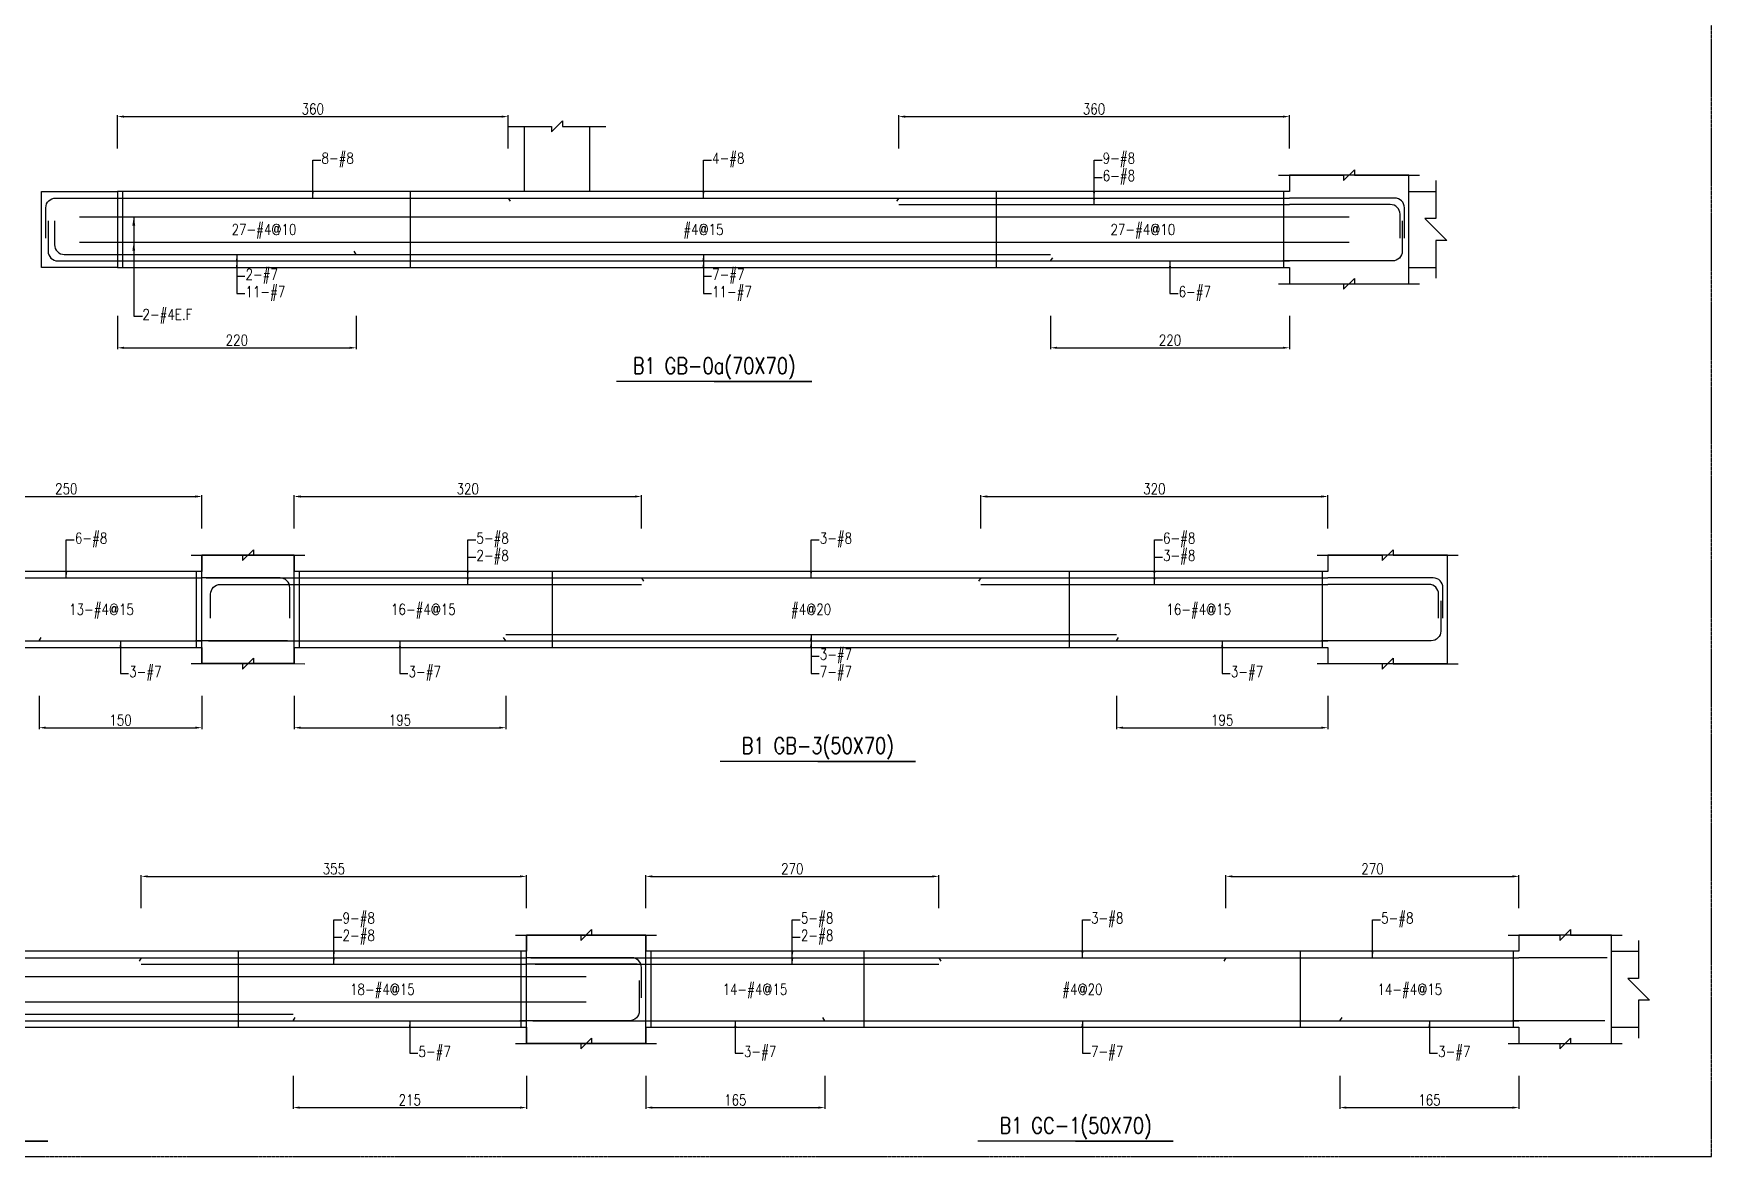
# Model space of a CAD drawing. Header units: millimetres. Extents: x 0 to 84580, y -12276 to 4373.
# Drawn here: x 50431 to 51977, y -6138 to -5104 of the extents above; entities that cross this region are included whole.
import ezdxf
from ezdxf.enums import TextEntityAlignment as Align

# ---------------------------------------------------------------- set-up
doc = ezdxf.new("R2010")
doc.units = ezdxf.units.MM
doc.header["$MEASUREMENT"] = 0
doc.linetypes.add('CENTER', pattern=[2, 1.25, -0.25, 0.25, -0.25])
for name, color, linetype in [('S-DIM', 2, 'Continuous'), ('S-GRID', 1, 'CENTER'), ('S-LEADER', 2, 'Continuous'), ('S-RC', 130, 'Continuous'), ('S-REINF', 6, 'Continuous'), ('S-TEXT', 2, 'Continuous')]:
    doc.layers.add(name, color=color, linetype=linetype)
doc.styles.add('CS4', font='romans.shx', dxfattribs={"width": 0.8, "bigfont": 'lsp.shx'})
doc.styles.get("Standard").update_dxf_attribs({"font": 'arial.ttf'})
doc.dimstyles.new('ISO-25', dxfattribs={"dimtxt": 2.5, "dimasz": 2.5, "dimexe": 1.25, "dimexo": 0.625, "dimtad": 1, "dimtxsty": 'Standard', "dimcen": 2.5, "dimadec": 0, "dimazin": 0, "dimtfac": 1, "dimtmove": 0, "dimatfit": 3, "dimfxl": 0, "dimarcsym": 0})

# ---------------------------------------------------------------- blocks, each defined once
blk = doc.blocks.new('*D1668')
at = {"layer": 'DEFPOINTS', "color": 0, "transparency": 16777216}
for p in [(50868, -5180), (50508, -5210), (50868, -5210)]:
    blk.add_point(p, dxfattribs=at)
at = {"layer": 'S-DIM', "color": 0, "lineweight": -2, "transparency": 16777216}
for p, q in [((50508, -5209.375), (50508, -5178.75)), ((50514, -5180), (50862, -5180)), ((50868, -5209.375), (50868, -5178.75))]:
    blk.add_line(p, q, dxfattribs=at)
at = {"layer": 'S-DIM', "color": 0, "transparency": 16777216}
for points in [[(50514, -5179), (50514, -5181), (50508, -5180)], [(50862, -5179), (50862, -5181), (50868, -5180)]]:
    blk.add_solid(points, dxfattribs=at)
at = {"layer": 'S-DIM', "color": 0, "transparency": 16777216, "insert": (50688, -5173), "char_height": 10, "attachment_point": 5, "style": 'CS4'}
blk.add_mtext('360', dxfattribs=at)
blk = doc.blocks.new('*D1669')
at = {"layer": 'DEFPOINTS', "color": 0, "transparency": 16777216}
for p in [(51588, -5180), (51228, -5210), (51588, -5210)]:
    blk.add_point(p, dxfattribs=at)
at = {"layer": 'S-DIM', "color": 0, "lineweight": -2, "transparency": 16777216}
for p, q in [((51228, -5209.375), (51228, -5178.75)), ((51234, -5180), (51582, -5180)), ((51588, -5209.375), (51588, -5178.75))]:
    blk.add_line(p, q, dxfattribs=at)
at = {"layer": 'S-DIM', "color": 0, "transparency": 16777216}
for points in [[(51234, -5179), (51234, -5181), (51228, -5180)], [(51582, -5179), (51582, -5181), (51588, -5180)]]:
    blk.add_solid(points, dxfattribs=at)
at = {"layer": 'S-DIM', "color": 0, "transparency": 16777216, "insert": (51408, -5173), "char_height": 10, "attachment_point": 5, "style": 'CS4'}
blk.add_mtext('360', dxfattribs=at)
blk = doc.blocks.new('*D1670')
at = {"layer": 'DEFPOINTS', "color": 0, "transparency": 16777216}
for p in [(50508, -5363), (50728, -5363), (50728, -5393)]:
    blk.add_point(p, dxfattribs=at)
at = {"layer": 'S-DIM', "color": 0, "lineweight": -2, "transparency": 16777216}
for p, q in [((50508, -5363.625), (50508, -5394.25)), ((50728, -5363.625), (50728, -5394.25)), ((50514, -5393), (50722, -5393))]:
    blk.add_line(p, q, dxfattribs=at)
at = {"layer": 'S-DIM', "color": 0, "transparency": 16777216}
for points in [[(50514, -5392), (50514, -5394), (50508, -5393)], [(50722, -5392), (50722, -5394), (50728, -5393)]]:
    blk.add_solid(points, dxfattribs=at)
at = {"layer": 'S-DIM', "color": 0, "transparency": 16777216, "insert": (50618, -5386), "char_height": 10, "attachment_point": 5, "style": 'CS4'}
blk.add_mtext('220', dxfattribs=at)
blk = doc.blocks.new('*D1671')
at = {"layer": 'DEFPOINTS', "color": 0, "transparency": 16777216}
for p in [(51368, -5363), (51588, -5363), (51588, -5393)]:
    blk.add_point(p, dxfattribs=at)
at = {"layer": 'S-DIM', "color": 0, "lineweight": -2, "transparency": 16777216}
for p, q in [((51368, -5363.625), (51368, -5394.25)), ((51588, -5363.625), (51588, -5394.25)), ((51374, -5393), (51582, -5393))]:
    blk.add_line(p, q, dxfattribs=at)
at = {"layer": 'S-DIM', "color": 0, "transparency": 16777216}
for points in [[(51374, -5392), (51374, -5394), (51368, -5393)], [(51582, -5392), (51582, -5394), (51588, -5393)]]:
    blk.add_solid(points, dxfattribs=at)
at = {"layer": 'S-DIM', "color": 0, "transparency": 16777216, "insert": (51478, -5386), "char_height": 10, "attachment_point": 5, "style": 'CS4'}
blk.add_mtext('220', dxfattribs=at)
blk = doc.blocks.new('*D1660')
at = {"layer": 'DEFPOINTS', "color": 0, "transparency": 16777216}
for p in [(50585.8, -5530), (50335.8, -5560), (50585.8, -5560)]:
    blk.add_point(p, dxfattribs=at)
at = {"layer": 'S-DIM', "color": 0, "lineweight": -2, "transparency": 16777216}
for p, q in [((50335.8, -5559.375), (50335.8, -5528.75)), ((50341.8, -5530), (50579.8, -5530)), ((50585.8, -5559.375), (50585.8, -5528.75))]:
    blk.add_line(p, q, dxfattribs=at)
at = {"layer": 'S-DIM', "color": 0, "transparency": 16777216}
for points in [[(50341.8, -5529), (50341.8, -5531), (50335.8, -5530)], [(50579.8, -5529), (50579.8, -5531), (50585.8, -5530)]]:
    blk.add_solid(points, dxfattribs=at)
at = {"layer": 'S-DIM', "color": 0, "transparency": 16777216, "insert": (50460.8, -5523), "char_height": 10, "attachment_point": 5, "style": 'CS4'}
blk.add_mtext('250', dxfattribs=at)
blk = doc.blocks.new('*D1662')
at = {"layer": 'DEFPOINTS', "color": 0, "transparency": 16777216}
for p in [(50435.8, -5713), (50585.8, -5713), (50585.8, -5743)]:
    blk.add_point(p, dxfattribs=at)
at = {"layer": 'S-DIM', "color": 0, "lineweight": -2, "transparency": 16777216}
for p, q in [((50435.8, -5713.625), (50435.8, -5744.25)), ((50585.8, -5713.625), (50585.8, -5744.25)), ((50441.8, -5743), (50579.8, -5743))]:
    blk.add_line(p, q, dxfattribs=at)
at = {"layer": 'S-DIM', "color": 0, "transparency": 16777216}
for points in [[(50441.8, -5742), (50441.8, -5744), (50435.8, -5743)], [(50579.8, -5742), (50579.8, -5744), (50585.8, -5743)]]:
    blk.add_solid(points, dxfattribs=at)
at = {"layer": 'S-DIM', "color": 0, "transparency": 16777216, "insert": (50510.8, -5736), "char_height": 10, "attachment_point": 5, "style": 'CS4'}
blk.add_mtext('150', dxfattribs=at)
blk = doc.blocks.new('*D1663')
at = {"layer": 'DEFPOINTS', "color": 0, "transparency": 16777216}
for p in [(50990.8, -5530), (50670.8, -5560), (50990.8, -5560)]:
    blk.add_point(p, dxfattribs=at)
at = {"layer": 'S-DIM', "color": 0, "lineweight": -2, "transparency": 16777216}
for p, q in [((50670.8, -5559.375), (50670.8, -5528.75)), ((50676.8, -5530), (50984.8, -5530)), ((50990.8, -5559.375), (50990.8, -5528.75))]:
    blk.add_line(p, q, dxfattribs=at)
at = {"layer": 'S-DIM', "color": 0, "transparency": 16777216}
for points in [[(50676.8, -5529), (50676.8, -5531), (50670.8, -5530)], [(50984.8, -5529), (50984.8, -5531), (50990.8, -5530)]]:
    blk.add_solid(points, dxfattribs=at)
at = {"layer": 'S-DIM', "color": 0, "transparency": 16777216, "insert": (50830.8, -5523), "char_height": 10, "attachment_point": 5, "style": 'CS4'}
blk.add_mtext('320', dxfattribs=at)
blk = doc.blocks.new('*D1632')
at = {"layer": 'DEFPOINTS', "color": 0, "transparency": 16777216}
for p in [(51623.6, -5530), (51303.6, -5560), (51623.6, -5560)]:
    blk.add_point(p, dxfattribs=at)
at = {"layer": 'S-DIM', "color": 0, "lineweight": -2, "transparency": 16777216}
for p, q in [((51303.6, -5559.375), (51303.6, -5528.75)), ((51309.6, -5530), (51617.6, -5530)), ((51623.6, -5559.375), (51623.6, -5528.75))]:
    blk.add_line(p, q, dxfattribs=at)
at = {"layer": 'S-DIM', "color": 0, "transparency": 16777216}
for points in [[(51309.6, -5529), (51309.6, -5531), (51303.6, -5530)], [(51617.6, -5529), (51617.6, -5531), (51623.6, -5530)]]:
    blk.add_solid(points, dxfattribs=at)
at = {"layer": 'S-DIM', "color": 0, "transparency": 16777216, "insert": (51463.6, -5523), "char_height": 10, "attachment_point": 5, "style": 'CS4'}
blk.add_mtext('320', dxfattribs=at)
blk = doc.blocks.new('*D1633')
at = {"layer": 'DEFPOINTS', "color": 0, "transparency": 16777216}
for p in [(50670.8, -5713), (50865.8, -5713), (50865.8, -5743)]:
    blk.add_point(p, dxfattribs=at)
at = {"layer": 'S-DIM', "color": 0, "lineweight": -2, "transparency": 16777216}
for p, q in [((50670.8, -5713.625), (50670.8, -5744.25)), ((50865.8, -5713.625), (50865.8, -5744.25)), ((50676.8, -5743), (50859.8, -5743))]:
    blk.add_line(p, q, dxfattribs=at)
at = {"layer": 'S-DIM', "color": 0, "transparency": 16777216}
for points in [[(50676.8, -5742), (50676.8, -5744), (50670.8, -5743)], [(50859.8, -5742), (50859.8, -5744), (50865.8, -5743)]]:
    blk.add_solid(points, dxfattribs=at)
at = {"layer": 'S-DIM', "color": 0, "transparency": 16777216, "insert": (50768.3, -5736), "char_height": 10, "attachment_point": 5, "style": 'CS4'}
blk.add_mtext('195', dxfattribs=at)
blk = doc.blocks.new('*D1634')
at = {"layer": 'DEFPOINTS', "color": 0, "transparency": 16777216}
for p in [(51428.6, -5713), (51623.6, -5713), (51623.6, -5743)]:
    blk.add_point(p, dxfattribs=at)
at = {"layer": 'S-DIM', "color": 0, "lineweight": -2, "transparency": 16777216}
for p, q in [((51428.6, -5713.625), (51428.6, -5744.25)), ((51623.6, -5713.625), (51623.6, -5744.25)), ((51434.6, -5743), (51617.6, -5743))]:
    blk.add_line(p, q, dxfattribs=at)
at = {"layer": 'S-DIM', "color": 0, "transparency": 16777216}
for points in [[(51434.6, -5742), (51434.6, -5744), (51428.6, -5743)], [(51617.6, -5742), (51617.6, -5744), (51623.6, -5743)]]:
    blk.add_solid(points, dxfattribs=at)
at = {"layer": 'S-DIM', "color": 0, "transparency": 16777216, "insert": (51526.1, -5736), "char_height": 10, "attachment_point": 5, "style": 'CS4'}
blk.add_mtext('195', dxfattribs=at)
blk = doc.blocks.new('*D1640')
at = {"layer": 'DEFPOINTS', "color": 0, "transparency": 16777216}
for p in [(50884.9, -5880), (50529.9, -5910), (50884.9, -5910)]:
    blk.add_point(p, dxfattribs=at)
at = {"layer": 'S-DIM', "color": 0, "lineweight": -2, "transparency": 16777216}
for p, q in [((50529.9, -5909.375), (50529.9, -5878.75)), ((50535.9, -5880), (50878.9, -5880)), ((50884.9, -5909.375), (50884.9, -5878.75))]:
    blk.add_line(p, q, dxfattribs=at)
at = {"layer": 'S-DIM', "color": 0, "transparency": 16777216}
for points in [[(50535.9, -5879), (50535.9, -5881), (50529.9, -5880)], [(50878.9, -5879), (50878.9, -5881), (50884.9, -5880)]]:
    blk.add_solid(points, dxfattribs=at)
at = {"layer": 'S-DIM', "color": 0, "transparency": 16777216, "insert": (50707.4, -5873), "char_height": 10, "attachment_point": 5, "style": 'CS4'}
blk.add_mtext('355', dxfattribs=at)
blk = doc.blocks.new('*D1650')
at = {"layer": 'DEFPOINTS', "color": 0, "transparency": 16777216}
for p in [(50669.9, -6063), (50884.9, -6063), (50884.9, -6093)]:
    blk.add_point(p, dxfattribs=at)
at = {"layer": 'S-DIM', "color": 0, "lineweight": -2, "transparency": 16777216}
for p, q in [((50669.9, -6063.625), (50669.9, -6094.25)), ((50884.9, -6063.625), (50884.9, -6094.25)), ((50675.9, -6093), (50878.9, -6093))]:
    blk.add_line(p, q, dxfattribs=at)
at = {"layer": 'S-DIM', "color": 0, "transparency": 16777216}
for points in [[(50675.9, -6092), (50675.9, -6094), (50669.9, -6093)], [(50878.9, -6092), (50878.9, -6094), (50884.9, -6093)]]:
    blk.add_solid(points, dxfattribs=at)
at = {"layer": 'S-DIM', "color": 0, "transparency": 16777216, "insert": (50777.4, -6086), "char_height": 10, "attachment_point": 5, "style": 'CS4'}
blk.add_mtext('215', dxfattribs=at)
blk = doc.blocks.new('*D1651')
at = {"layer": 'DEFPOINTS', "color": 0, "transparency": 16777216}
for p in [(51264.9, -5880), (50994.9, -5910), (51264.9, -5910)]:
    blk.add_point(p, dxfattribs=at)
at = {"layer": 'S-DIM', "color": 0, "lineweight": -2, "transparency": 16777216}
for p, q in [((50994.9, -5909.375), (50994.9, -5878.75)), ((51000.9, -5880), (51258.9, -5880)), ((51264.9, -5909.375), (51264.9, -5878.75))]:
    blk.add_line(p, q, dxfattribs=at)
at = {"layer": 'S-DIM', "color": 0, "transparency": 16777216}
for points in [[(51000.9, -5879), (51000.9, -5881), (50994.9, -5880)], [(51258.9, -5879), (51258.9, -5881), (51264.9, -5880)]]:
    blk.add_solid(points, dxfattribs=at)
at = {"layer": 'S-DIM', "color": 0, "transparency": 16777216, "insert": (51129.9, -5873), "char_height": 10, "attachment_point": 5, "style": 'CS4'}
blk.add_mtext('270', dxfattribs=at)
blk = doc.blocks.new('*D1652')
at = {"layer": 'DEFPOINTS', "color": 0, "transparency": 16777216}
for p in [(51799.6, -5880), (51529.6, -5910), (51799.6, -5910)]:
    blk.add_point(p, dxfattribs=at)
at = {"layer": 'S-DIM', "color": 0, "lineweight": -2, "transparency": 16777216}
for p, q in [((51529.6, -5909.375), (51529.6, -5878.75)), ((51535.6, -5880), (51793.6, -5880)), ((51799.6, -5909.375), (51799.6, -5878.75))]:
    blk.add_line(p, q, dxfattribs=at)
at = {"layer": 'S-DIM', "color": 0, "transparency": 16777216}
for points in [[(51535.6, -5879), (51535.6, -5881), (51529.6, -5880)], [(51793.6, -5879), (51793.6, -5881), (51799.6, -5880)]]:
    blk.add_solid(points, dxfattribs=at)
at = {"layer": 'S-DIM', "color": 0, "transparency": 16777216, "insert": (51664.6, -5873), "char_height": 10, "attachment_point": 5, "style": 'CS4'}
blk.add_mtext('270', dxfattribs=at)
blk = doc.blocks.new('*D1653')
at = {"layer": 'DEFPOINTS', "color": 0, "transparency": 16777216}
for p in [(50994.9, -6063), (51159.9, -6063), (51159.9, -6093)]:
    blk.add_point(p, dxfattribs=at)
at = {"layer": 'S-DIM', "color": 0, "lineweight": -2, "transparency": 16777216}
for p, q in [((50994.9, -6063.625), (50994.9, -6094.25)), ((51159.9, -6063.625), (51159.9, -6094.25)), ((51000.9, -6093), (51153.9, -6093))]:
    blk.add_line(p, q, dxfattribs=at)
at = {"layer": 'S-DIM', "color": 0, "transparency": 16777216}
for points in [[(51000.9, -6092), (51000.9, -6094), (50994.9, -6093)], [(51153.9, -6092), (51153.9, -6094), (51159.9, -6093)]]:
    blk.add_solid(points, dxfattribs=at)
at = {"layer": 'S-DIM', "color": 0, "transparency": 16777216, "insert": (51077.4, -6086), "char_height": 10, "attachment_point": 5, "style": 'CS4'}
blk.add_mtext('165', dxfattribs=at)
blk = doc.blocks.new('*D1654')
at = {"layer": 'DEFPOINTS', "color": 0, "transparency": 16777216}
for p in [(51634.6, -6063), (51799.6, -6063), (51799.6, -6093)]:
    blk.add_point(p, dxfattribs=at)
at = {"layer": 'S-DIM', "color": 0, "lineweight": -2, "transparency": 16777216}
for p, q in [((51634.6, -6063.625), (51634.6, -6094.25)), ((51799.6, -6063.625), (51799.6, -6094.25)), ((51640.6, -6093), (51793.6, -6093))]:
    blk.add_line(p, q, dxfattribs=at)
at = {"layer": 'S-DIM', "color": 0, "transparency": 16777216}
for points in [[(51640.6, -6092), (51640.6, -6094), (51634.6, -6093)], [(51793.6, -6092), (51793.6, -6094), (51799.6, -6093)]]:
    blk.add_solid(points, dxfattribs=at)
at = {"layer": 'S-DIM', "color": 0, "transparency": 16777216, "insert": (51717.1, -6086), "char_height": 10, "attachment_point": 5, "style": 'CS4'}
blk.add_mtext('165', dxfattribs=at)

msp = doc.modelspace()

# ---------------------------------------------------------------- linework, layer by layer
for p, q in [((51698, -5249), (51723, -5249)), ((51698, -5319), (51723, -5319)), ((51884.8, -5949), (51909.8, -5949)), ((51884.8, -6019), (51909.8, -6019))]:
    msp.add_line(p, q)
at = {"layer": 'S-GRID'}
msp.add_lwpolyline([(48748, -6138), (51977, -6138), (51977, -4069), (48748, -4069), (48748, -6138)], dxfattribs=at)
msp.add_lwpolyline([(48748, -6138), (51977, -6138), (51977, -4069), (48748, -4069), (48748, -6138)], dxfattribs=at)
at = {"layer": 'S-RC'}
for points in [[(50868, -5189), (50908, -5189.008), (50907.999, -5194.008), (50918.001, -5184.01), (50918, -5189.01), (50958, -5189.018)], [(50883, -5249), (50883, -5189.003)], [(50943, -5189.015), (50943, -5249)], [(51578, -5234), (51638, -5234.012), (51637.999, -5239.012), (51648.001, -5229.014), (51648, -5234.014), (51708, -5234.026)], [(51588, -5319), (51588, -5334), (51698, -5334), (51698, -5234), (51588, -5234), (51588, -5249)], [(51723, -5239), (51723, -5274), (51713, -5274), (51733, -5294), (51723, -5294), (51723, -5329)], [(50508, -5319), (50438, -5319), (50438, -5249), (50508, -5249), (50508, -5319)], [(51588, -5249), (50508, -5249)], [(50508, -5319), (51588, -5319)], [(51578, -5334), (51638, -5334.012), (51637.999, -5339.012), (51648.001, -5329.014), (51648, -5334.014), (51708, -5334.026)], [(51058, -5424), (51148, -5424), (50968, -5424)], [(50575.8, -5584), (50623.3, -5584.009), (50623.299, -5589.009), (50633.301, -5579.011), (50633.3, -5584.011), (50680.8, -5584.021)], [(50575.8, -5584), (50623.3, -5584.009), (50623.299, -5589.009), (50633.301, -5579.011), (50633.3, -5584.011), (50680.8, -5584.021)], [(51613.6, -5584), (51673.6, -5584.012), (51673.599, -5589.012), (51683.601, -5579.014), (51683.6, -5584.014), (51743.6, -5584.026)], [(50585.8, -5669), (50585.8, -5684), (50670.8, -5684), (50670.8, -5584), (50585.8, -5584), (50585.8, -5599)], [(50670.8, -5669), (50670.8, -5684), (50585.8, -5684), (50585.8, -5584), (50670.8, -5584), (50670.8, -5599)], [(51623.6, -5669), (51623.6, -5684), (51733.6, -5684), (51733.6, -5584), (51623.6, -5584), (51623.6, -5599)], [(50585.8, -5599), (49845.8, -5599)], [(51623.6, -5599), (50670.8, -5599)], [(49845.8, -5669), (50585.8, -5669)], [(50670.8, -5669), (51623.6, -5669)], [(50575.8, -5684), (50623.3, -5684.009), (50623.299, -5689.009), (50633.301, -5679.011), (50633.3, -5684.011), (50680.8, -5684.021)], [(50575.8, -5684), (50623.3, -5684.009), (50623.299, -5689.009), (50633.301, -5679.011), (50633.3, -5684.011), (50680.8, -5684.021)], [(51613.6, -5684), (51673.6, -5684.012), (51673.599, -5689.012), (51683.601, -5679.014), (51683.6, -5684.014), (51743.6, -5684.026)], [(51153.45, -5774), (51243.45, -5774), (51063.45, -5774)], [(50874.9, -5934), (50934.9, -5934.012), (50934.899, -5939.012), (50944.901, -5929.014), (50944.9, -5934.014), (51004.9, -5934.026)], [(50874.9, -5934), (50934.9, -5934.012), (50934.899, -5939.012), (50944.901, -5929.014), (50944.9, -5934.014), (51004.9, -5934.026)], [(50884.9, -6019), (50884.9, -6034), (50994.9, -6034), (50994.9, -5934), (50884.9, -5934), (50884.9, -5949)], [(50994.9, -6019), (50994.9, -6034), (50884.9, -6034), (50884.9, -5934), (50994.9, -5934), (50994.9, -5949)], [(51789.6, -5934), (51837.2, -5934.009), (51837.199, -5939.009), (51847.201, -5929.011), (51847.2, -5934.011), (51894.8, -5934.021)], [(51799.6, -6019), (51799.6, -6034), (51884.8, -6034), (51884.8, -5934), (51799.6, -5934), (51799.6, -5949)], [(50884.9, -5949), (49822.8, -5949)], [(51799.6, -5949), (50994.9, -5949)], [(51909.8, -5939), (51909.8, -5974), (51899.8, -5974), (51919.8, -5994), (51909.8, -5994), (51909.8, -6029)], [(49822.8, -6019), (50884.9, -6019)], [(50874.9, -6034), (50934.9, -6034.012), (50934.899, -6039.012), (50944.901, -6029.014), (50944.9, -6034.014), (51004.9, -6034.026)], [(50874.9, -6034), (50934.9, -6034.012), (50934.899, -6039.012), (50944.901, -6029.014), (50944.9, -6034.014), (51004.9, -6034.026)], [(50994.9, -6019), (51799.6, -6019)], [(51789.6, -6034), (51837.2, -6034.009), (51837.199, -6039.009), (51847.201, -6029.011), (51847.2, -6034.011), (51894.8, -6034.021)], [(50353.85, -6124), (50443.85, -6124), (50263.85, -6124)], [(51391.05, -6124), (51481.05, -6124), (51301.05, -6124)]]:
    msp.add_lwpolyline(points, dxfattribs=at)
at = {"layer": 'S-REINF'}
for points in [[(50442, -5292), (50442, -5264, -0.41421356), (50451, -5255), (50508, -5255)], [(51694, -5292), (51694, -5264, 0.41421356), (51685, -5255), (51588, -5255)], [(51690, -5292), (51690, -5270, 0.41421356), (51681, -5261), (51588, -5261)], [(50444, -5276), (50444, -5304, 0.41421356), (50453, -5313), (50508, -5313)], [(50450, -5276), (50450, -5298, 0.41421356), (50459, -5307), (50508, -5307)], [(51692, -5276), (51692, -5304, -0.41421356), (51683, -5313), (51582, -5313)], [(50666.8, -5642), (50666.8, -5614, 0.41421356), (50657.8, -5605), (50585.8, -5605)], [(50593.8, -5642), (50593.8, -5620, -0.41421356), (50602.8, -5611), (50670.8, -5611)], [(51729.6, -5642), (51729.6, -5614, 0.41421356), (51720.6, -5605), (51623.6, -5605)], [(51725.6, -5642), (51725.6, -5620, 0.41421356), (51716.6, -5611), (51623.6, -5611)], [(51727.6, -5626), (51727.6, -5654, -0.41421356), (51718.6, -5663), (51617.6, -5663)], [(50990.9, -5992), (50990.9, -5964, 0.41421356), (50981.9, -5955), (50884.9, -5955)], [(50988.9, -5976), (50988.9, -6004, -0.41421356), (50979.9, -6013), (50878.9, -6013)]]:
    msp.add_lwpolyline(points, format="xyb", dxfattribs=at)
for points in [[(50508, -5255), (50868, -5255)], [(50868, -5255), (50870, -5258)], [(50868, -5255), (51228, -5255)], [(51228, -5255), (51226, -5258)], [(51228, -5255), (51588, -5255)], [(51228, -5261), (51588, -5261)], [(50508, -5307), (50728, -5307)], [(50508, -5313), (50728, -5313)], [(50728, -5307), (50726, -5304)], [(50728, -5307), (51368, -5307)], [(50728, -5313), (51368, -5313)], [(51368, -5313), (51370, -5310)], [(51368, -5313), (51588, -5313)], [(50335.8, -5605), (50585.8, -5605)], [(50589.8, -5605), (50670.8, -5605)], [(50670.8, -5605), (50990.8, -5605)], [(50670.8, -5611), (50990.8, -5611)], [(50990.8, -5605), (50992.8, -5608)], [(50990.8, -5605), (51303.6, -5605)], [(51303.6, -5605), (51301.6, -5608)], [(51303.6, -5605), (51623.6, -5605)], [(51303.6, -5611), (51623.6, -5611)], [(50865.8, -5657), (51428.6, -5657)], [(49995.8, -5663), (50435.8, -5663)], [(50435.8, -5663), (50437.8, -5660)], [(50435.8, -5663), (50585.8, -5663)], [(50664.8, -5663), (50579.8, -5663)], [(50591.8, -5663), (50670.8, -5663)], [(50670.8, -5663), (50865.8, -5663)], [(50865.8, -5663), (50863.8, -5660)], [(50865.8, -5663), (51428.6, -5663)], [(51428.6, -5663), (51430.6, -5660)], [(51428.6, -5663), (51623.6, -5663)], [(50177.8, -5955), (50529.9, -5955)], [(50529.9, -5955), (50527.9, -5958)], [(50529.9, -5955), (50884.9, -5955)], [(50529.9, -5961), (50884.9, -5961)], [(50986.9, -5961), (50884.9, -5961)], [(50888.9, -5955), (50994.9, -5955)], [(50892.9, -5961), (50994.9, -5961)], [(50994.9, -5955), (51264.9, -5955)], [(50994.9, -5961), (51264.9, -5961)], [(51264.9, -5955), (51266.9, -5958)], [(51264.9, -5955), (51529.6, -5955)], [(51529.6, -5955), (51527.6, -5958)], [(51529.6, -5955), (51799.6, -5955)], [(51880.8, -5955), (51799.6, -5955)], [(50037.8, -6007), (50669.9, -6007)], [(50037.8, -6013), (50669.9, -6013)], [(50669.9, -6013), (50671.9, -6010)], [(50669.9, -6013), (50884.9, -6013)], [(50890.9, -6013), (50994.9, -6013)], [(50994.9, -6013), (51159.9, -6013)], [(51159.9, -6013), (51157.9, -6010)], [(51159.9, -6013), (51634.6, -6013)], [(51634.6, -6013), (51636.6, -6010)], [(51634.6, -6013), (51799.6, -6013)], [(51878.8, -6013), (51793.6, -6013)]]:
    msp.add_lwpolyline(points, dxfattribs=at)
at = {"layer": 'S-REINF', "color": 1}
for points in [[(50513, -5319), (50513, -5249)], [(50778, -5319), (50778, -5249)], [(51318, -5319), (51318, -5249)], [(51583, -5319), (51583, -5249)], [(50473, -5272.333), (51643.013, -5272.333)], [(50473, -5295.667), (51643.013, -5295.667)], [(50580.8, -5669), (50580.8, -5599)], [(50675.8, -5669), (50675.8, -5599)], [(50909, -5669), (50909, -5599)], [(51385.4, -5669), (51385.4, -5599)], [(51618.6, -5669), (51618.6, -5599)], [(50619.375, -6019), (50619.375, -5949)], [(50879.9, -6019), (50879.9, -5949)], [(50999.9, -6019), (50999.9, -5949)], [(51196.075, -6019), (51196.075, -5949)], [(51598.425, -6019), (51598.425, -5949)], [(51794.6, -6019), (51794.6, -5949)], [(49767.813, -5972.333), (50939.9, -5972.333)], [(49767.813, -5995.667), (50939.9, -5995.667)]]:
    msp.add_lwpolyline(points, dxfattribs=at)

# ---------------------------------------------------------------- texts
at = {"layer": 'S-LEADER', "char_height": 10, "attachment_point": 4, "style": 'CS4'}
for s, insert in [('8-#8', (50696, -5220)), ('4-#8', (51056, -5220)), ('9-#8', (51416, -5220)), ('6-#8', (51416, -5236)), ('2-#7', (50626, -5327)), ('7-#7', (51056, -5327)), ('11-#7', (50626, -5343)), ('11-#7', (51056, -5343)), ('6-#7', (51486, -5343)), ('6-#8', (50468.8, -5570)), ('5-#8', (50838.8, -5570)), ('3-#8', (51155.2, -5570)), ('6-#8', (51471.6, -5570)), ('2-#8', (50838.8, -5586)), ('3-#8', (51471.6, -5586)), ('3-#7', (51155.2, -5677)), ('3-#7', (50518.8, -5693)), ('3-#7', (50776.3, -5693)), ('7-#7', (51155.2, -5693)), ('3-#7', (51534.1, -5693)), ('9-#8', (50715.4, -5920)), ('5-#8', (51137.9, -5920)), ('3-#8', (51405.25, -5920)), ('5-#8', (51672.6, -5920)), ('2-#8', (50715.4, -5936)), ('2-#8', (51137.9, -5936)), ('5-#7', (50785.4, -6043)), ('3-#7', (51085.4, -6043)), ('7-#7', (51405.25, -6043)), ('3-#7', (51725.1, -6043))]:
    msp.add_mtext(s, dxfattribs=dict(at, insert=insert))
at = {"layer": 'S-LEADER', "color": 3, "insert": (50531, -5364), "char_height": 10, "attachment_point": 4, "style": 'CS4'}
msp.add_mtext('2-#4E.F', dxfattribs=at)
at = {"layer": 'S-RC', "style": 'CS4', "width": 0.8}
for s, p in [('B1 GB-0a(70X70)', (51058, -5417)), ('B1 GB-3(50X70)', (51153.45, -5767)), ('B1 GC-1(50X70)', (51391.05, -6117))]:
    msp.add_text(s, height=15, dxfattribs=at).set_placement(p, align=Align.CENTER)
at = {"layer": 'S-TEXT', "color": 1, "style": 'CS4', "width": 0.8}
for s, p in [('27-#4@10', (50643, -5289)), ('#4@15', (51048, -5289)), ('27-#4@10', (51453, -5289)), ('13-#4@15', (50493.3, -5639)), ('16-#4@15', (50789.9, -5639)), ('#4@20', (51147.2, -5639)), ('16-#4@15', (51504.5, -5639)), ('18-#4@15', (50752.137, -5989)), ('14-#4@15', (51095.488, -5989)), ('#4@20', (51397.25, -5989)), ('14-#4@15', (51699.012, -5989))]:
    msp.add_text(s, height=10, dxfattribs=at).set_placement(p, align=Align.CENTER)

# ---------------------------------------------------------------- dimensions: what is measured, and where the dimension line sits
at = {"layer": 'S-DIM'}
for p1, p2, distance, picture, middle in [((50508, -5210), (50868, -5210), 30, '*D1668', (50688, -5173)), ((51228, -5210), (51588, -5210), 30, '*D1669', (51408, -5173)), ((50508, -5363), (50728, -5363), -30, '*D1670', (50618, -5386)), ((51368, -5363), (51588, -5363), -30, '*D1671', (51478, -5386)), ((50335.8, -5560), (50585.8, -5560), 30, '*D1660', (50460.8, -5523)), ((50670.8, -5560), (50990.8, -5560), 30, '*D1663', (50830.8, -5523)), ((51303.6, -5560), (51623.6, -5560), 30, '*D1632', (51463.6, -5523)), ((50435.8, -5713), (50585.8, -5713), -30, '*D1662', (50510.8, -5736)), ((50670.8, -5713), (50865.8, -5713), -30, '*D1633', (50768.3, -5736)), ((51428.6, -5713), (51623.6, -5713), -30, '*D1634', (51526.1, -5736)), ((50529.9, -5910), (50884.9, -5910), 30, '*D1640', (50707.4, -5873)), ((50994.9, -5910), (51264.9, -5910), 30, '*D1651', (51129.9, -5873)), ((51529.6, -5910), (51799.6, -5910), 30, '*D1652', (51664.6, -5873)), ((50669.9, -6063), (50884.9, -6063), -30, '*D1650', (50777.4, -6086)), ((50994.9, -6063), (51159.9, -6063), -30, '*D1653', (51077.4, -6086)), ((51634.6, -6063), (51799.6, -6063), -30, '*D1654', (51717.1, -6086))]:
    dim = msp.add_aligned_dim(p1=p1, p2=p2, distance=distance, dimstyle='ISO-25', override={"dimtxt": 10, "dimasz": 6, "dimgap": 2, "dimtxsty": 'CS4'}, dxfattribs=at)
    dim.commit()
    dim.dimension.update_dxf_attribs({"geometry": picture, "text_midpoint": middle})

# ---------------------------------------------------------------- leaders
at = {"layer": 'S-LEADER', "annotation_type": 0, "has_hookline": 1, "hookline_direction": 0}
for points, override, text_width in [([(50688, -5255), (50688, -5220), (50695.375, -5220)], {"dimasz": 6, "dimtad": 0}, 30.857), ([(51048, -5255), (51048, -5220), (51055.375, -5220)], {"dimasz": 6, "dimtad": 0}, 30.857), ([(51408, -5255), (51408, -5220), (51415.375, -5220)], {"dimasz": 6, "dimtad": 0}, 30.857), ([(51408, -5261), (51408, -5236), (51415.375, -5236)], {"dimasz": 6, "dimtad": 0}, 30.476), ([(50523, -5295.667), (50523, -5364), (50530.375, -5364)], {"dimasz": 8, "dimtad": 0}, 49.524), ([(50618, -5307), (50618, -5327), (50625.375, -5327)], {"dimasz": 6, "dimtad": 0}, 30.857), ([(50618, -5313), (50618, -5343), (50625.375, -5343)], {"dimasz": 6, "dimtad": 0}, 37.333), ([(51048, -5307), (51048, -5327), (51055.375, -5327)], {"dimasz": 6, "dimtad": 0}, 30.857), ([(51048, -5313), (51048, -5343), (51055.375, -5343)], {"dimasz": 6, "dimtad": 0}, 37.333), ([(51478, -5313), (51478, -5343), (51485.375, -5343)], {"dimasz": 6, "dimtad": 0}, 30.476), ([(50460.8, -5605), (50460.8, -5570), (50468.175, -5570)], {"dimasz": 6, "dimtad": 0}, 30.476), ([(50830.8, -5605), (50830.8, -5570), (50838.175, -5570)], {"dimasz": 6, "dimtad": 0}, 30.857), ([(51147.2, -5605), (51147.2, -5570), (51154.575, -5570)], {"dimasz": 6, "dimtad": 0}, 30.857), ([(51463.6, -5605), (51463.6, -5570), (51470.975, -5570)], {"dimasz": 6, "dimtad": 0}, 30.476), ([(50830.8, -5611), (50830.8, -5586), (50838.175, -5586)], {"dimasz": 6, "dimtad": 0}, 30.857), ([(51463.6, -5611), (51463.6, -5586), (51470.975, -5586)], {"dimasz": 6, "dimtad": 0}, 30.857), ([(51147.2, -5657), (51147.2, -5677), (51154.575, -5677)], {"dimasz": 6, "dimtad": 0}, 30.857), ([(50510.8, -5663), (50510.8, -5693), (50518.175, -5693)], {"dimasz": 6, "dimtad": 0}, 30.857), ([(50768.3, -5663), (50768.3, -5693), (50775.675, -5693)], {"dimasz": 6, "dimtad": 0}, 30.857), ([(51147.2, -5663), (51147.2, -5693), (51154.575, -5693)], {"dimasz": 6, "dimtad": 0}, 30.857), ([(51526.1, -5663), (51526.1, -5693), (51533.475, -5693)], {"dimasz": 6, "dimtad": 0}, 30.857), ([(50707.4, -5955), (50707.4, -5920), (50714.775, -5920)], {"dimasz": 6, "dimtad": 0}, 30.857), ([(51129.9, -5955), (51129.9, -5920), (51137.275, -5920)], {"dimasz": 6, "dimtad": 0}, 30.857), ([(51397.25, -5955), (51397.25, -5920), (51404.625, -5920)], {"dimasz": 6, "dimtad": 0}, 30.857), ([(51664.6, -5955), (51664.6, -5920), (51671.975, -5920)], {"dimasz": 6, "dimtad": 0}, 30.857), ([(50707.4, -5961), (50707.4, -5936), (50714.775, -5936)], {"dimasz": 6, "dimtad": 0}, 30.857), ([(51129.9, -5961), (51129.9, -5936), (51137.275, -5936)], {"dimasz": 6, "dimtad": 0}, 30.857), ([(50777.4, -6013), (50777.4, -6043), (50784.775, -6043)], {"dimasz": 6, "dimtad": 0}, 30.857), ([(51077.4, -6013), (51077.4, -6043), (51084.775, -6043)], {"dimasz": 6, "dimtad": 0}, 30.857), ([(51397.25, -6013), (51397.25, -6043), (51404.625, -6043)], {"dimasz": 6, "dimtad": 0}, 30.857), ([(51717.1, -6013), (51717.1, -6043), (51724.475, -6043)], {"dimasz": 6, "dimtad": 0}, 30.857)]:
    msp.add_leader(points, dimstyle='ISO-25', override=override, dxfattribs=dict(at, text_width=text_width))
at = {"layer": 'S-LEADER'}
msp.add_leader([(50523, -5272.333), (50523, -5364), (50531, -5364)], dimstyle='ISO-25', override={"dimasz": 8}, dxfattribs=at)

doc.saveas('drawing.dxf')
